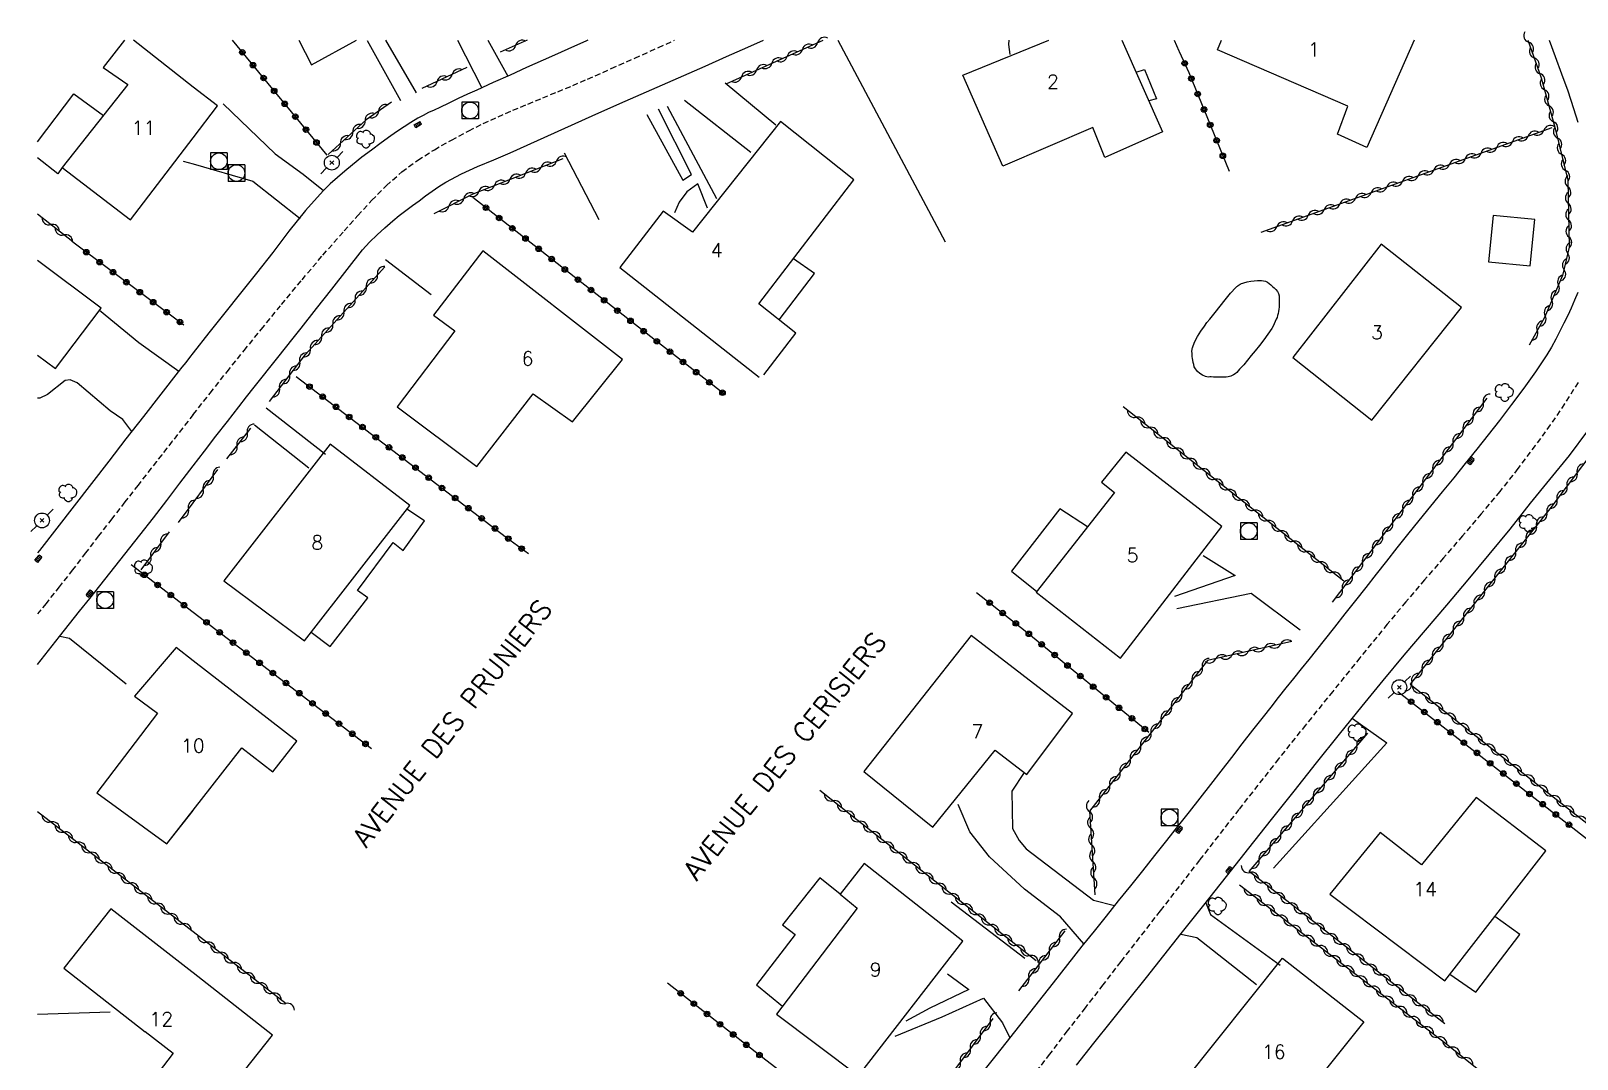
# Model space of a CAD drawing. Header units: millimetres. Extents: x 174998 to 176001, y 162000 to 163001.
# Drawn here: x 174999.4 to 175138.4, y 162908.4 to 163000.8 of the extents above; entities that cross this region are included whole.
import ezdxf
from ezdxf.enums import TextEntityAlignment as Align

# ---------------------------------------------------------------- set-up
doc = ezdxf.new("R2010")
doc.units = ezdxf.units.MM
doc.linetypes.add('DASHED', pattern=[0.75, 0.5, -0.25])
doc.layers.get('0').update_dxf_attribs({"linetype": 'CONTINUOUS'})
for name, color, linetype in [('W0001', 6, 'DASHED'), ('W0008', 7, 'CONTINUOUS'), ('W0017', 7, 'CONTINUOUS'), ('W0101', 7, 'CONTINUOUS'), ('W0104', 1, 'CONTINUOUS'), ('W0300', 7, 'CONTINUOUS'), ('W0310', 3, 'CONTINUOUS'), ('W0323', 7, 'CONTINUOUS'), ('W0401', 7, 'CONTINUOUS'), ('W0420', 7, 'CONTINUOUS'), ('W0473', 7, 'CONTINUOUS'), ('W0515', 5, 'CONTINUOUS'), ('W0989', 7, 'CONTINUOUS'), ('W0991', 7, 'CONTINUOUS')]:
    doc.layers.add(name, color=color, linetype=linetype)
doc.styles.get("Standard").update_dxf_attribs({"font": 'romans.shx', "width": 0.85})

# ---------------------------------------------------------------- blocks, each defined once
blk = doc.blocks.new('T300')
for p, q in [((-0.8, 0.51), (-0.86, 0.34)), ((-0.86, 0.34), (-0.86, 0.17)), ((-0.86, 0.17), (-0.74, 0.06)), ((-0.69, 0.63), (-0.8, 0.51)), ((-0.8, -0.06), (-0.74, 0.06)), ((-0.74, 0.06), (-0.69, 0.11)), ((-0.57, 0.69), (-0.69, 0.63)), ((-0.46, 0.69), (-0.57, 0.69)), ((-0.29, 0.63), (-0.46, 0.69)), ((-0.29, 0.63), (-0.17, 0.74)), ((-0.23, 0.57), (-0.29, 0.63)), ((-0.17, 0.74), (-0.06, 0.8)), ((-0.06, 0.8), (0.06, 0.8)), ((0.06, 0.8), (0.23, 0.74)), ((0.23, 0.74), (0.34, 0.63)), ((0.34, 0.63), (0.4, 0.51)), ((0.46, 0.46), (0.34, 0.46)), ((0.4, 0.51), (0.4, 0.46)), ((0.57, 0.4), (0.46, 0.46)), ((0.57, 0.4), (0.69, 0.29)), ((0.69, 0.29), (0.74, 0.17)), ((0.74, 0.06), (0.69, -0.17)), ((0.74, 0.17), (0.74, 0.06)), ((-0.8, -0.17), (-0.8, -0.06)), ((-0.8, -0.23), (-0.8, -0.17)), ((-0.74, -0.34), (-0.8, -0.23)), ((-0.69, -0.4), (-0.74, -0.34)), ((-0.51, -0.46), (-0.69, -0.4)), ((-0.4, -0.46), (-0.51, -0.46)), ((-0.4, -0.46), (-0.34, -0.46)), ((-0.34, -0.46), (-0.34, -0.4)), ((-0.34, -0.51), (-0.34, -0.46)), ((-0.29, -0.63), (-0.34, -0.51)), ((-0.17, -0.74), (-0.29, -0.63)), ((-0.06, -0.8), (-0.17, -0.74)), ((0.06, -0.8), (-0.06, -0.8)), ((0.17, -0.74), (0.06, -0.8)), ((0.23, -0.69), (0.17, -0.74)), ((0.29, -0.46), (0.23, -0.46)), ((0.29, -0.63), (0.23, -0.69)), ((0.46, -0.4), (0.29, -0.46)), ((0.34, -0.51), (0.29, -0.63)), ((0.34, -0.51), (0.34, -0.46)), ((0.57, -0.34), (0.46, -0.4)), ((0.63, -0.29), (0.57, -0.34)), ((0.69, -0.17), (0.63, -0.29))]:
    blk.add_line(p, q)
blk = doc.blocks.new('T473')
for p, q in [((-0.166667, 0.166667), (0.166667, -0.166667)), ((-0.166667, -0.166667), (0.166667, 0.166667)), ((0.500001, 0.500001), (1.000002, 1.000002)), ((-1.000002, -1.000002), (-0.500001, -0.500001))]:
    blk.add_line(p, q)
blk.add_ellipse((0, 0), major_axis=(0.471405, 0.471405), ratio=1, start_param=5.4977871438, end_param=11.780972451)
blk = doc.blocks.new('T401')
for p, q in [((-0.3, 0.3), (0, 0.3)), ((-0.3, -0.25), (-0.3, 0.3)), ((-0.3, 0.15), (0, 0.15)), ((-0.3, 0), (0, 0)), ((0, 0.3), (0, -0.25)), ((-0.3, -0.15), (0, -0.15)), ((-0.3, -0.25), (-0.3, -0.3)), ((-0.3, -0.3), (0, -0.3)), ((0, -0.3), (0, -0.25))]:
    blk.add_line(p, q)
blk = doc.blocks.new('T420')
for p, q in [((0.75, 0.75), (-0.75, 0.75)), ((-0.75, 0.75), (-0.75, -0.75)), ((0.75, 0.75), (0.75, -0.75)), ((0.75, -0.75), (-0.75, -0.75))]:
    blk.add_line(p, q)
blk.add_ellipse((0, 0), major_axis=(-0.53, 0.53), ratio=1, start_param=3.926991, end_param=10.210176)
blk = doc.blocks.new('t310o')
at = {"color": 0, "linetype": 'Continuous'}
for centre, start, end in [((-0.5, 0.38), 216.8699, 323.1304), ((0.5, -0.37), 36.8699, 143.1303)]:
    blk.add_arc(centre, 0.625, start, end, dxfattribs=at)
blk = doc.blocks.new('t323o')
at = {"color": 0, "linetype": 'Continuous'}
for radius in [0.25, 0.15]:
    blk.add_circle((0, 0), radius, dxfattribs=at)

msp = doc.modelspace()

# ---------------------------------------------------------------- linework, layer by layer
at = {"layer": 'W0001'}
for points in [[(175014, 162966.34), (175015.52, 162968.27), (175017.04, 162970.19), (175018.57, 162972.1), (175020.11, 162974), (175021.94, 162976.24), (175023.78, 162978.47), (175025.65, 162980.68), (175027.56, 162982.85), (175028.8, 162984.23), (175030.05, 162985.61), (175031.36, 162986.94), (175032.76, 162988.17), (175034.19, 162989.22), (175035.68, 162990.16), (175037.22, 162991.03), (175038.78, 162991.86), (175040.08, 162992.51), (175041.4, 162993.13), (175042.74, 162993.71), (175044.09, 162994.27), (175045.43, 162994.83), (175046.78, 162995.38), (175048.13, 162995.94), (175049.46, 162996.51), (175051.59, 162997.46), (175053.71, 162998.4), (175055.83, 162999.36), (175057.26, 163000)], [(175138.52, 162969.22), (175137.3, 162967.29), (175136.01, 162965.4), (175134.67, 162963.55), (175133.1, 162961.47), (175131.48, 162959.42), (175129.81, 162957.41), (175128.12, 162955.42), (175126.41, 162953.45), (175124.71, 162951.47), (175123.02, 162949.48), (175121.36, 162947.47), (175118.9, 162944.46), (175116.45, 162941.43), (175114.01, 162938.4), (175111.58, 162935.36), (175108.01, 162930.81), (175104.47, 162926.25), (175100.93, 162921.68), (175097.39, 162917.12), (175095.79, 162915.04), (175094.19, 162912.97), (175092.59, 162910.89), (175090.99, 162908.81), (175089.39, 162906.73)], [(175014, 162966.34), (175013.53, 162965.74), (175013.05, 162965.13), (175012.58, 162964.53), (175012.11, 162963.93), (175011.63, 162963.32), (175011.16, 162962.72), (175010.69, 162962.12), (175010.21, 162961.51), (175009.03, 162959.99), (175007.85, 162958.47), (175006.67, 162956.95), (175005.49, 162955.42), (175004.32, 162953.89), (175003.14, 162952.37), (175001.95, 162950.85), (175000.76, 162949.34), (175000, 162948.4)]]:
    msp.add_lwpolyline(points, dxfattribs=at)
at = {"layer": 'W0008'}
for points in [[(175049.47, 163000), (175049.3, 162999.92), (175048.02, 162999.36), (175046.75, 162998.79), (175045.47, 162998.22), (175043.97, 162997.55), (175042.48, 162996.88), (175040.98, 162996.21), (175039.49, 162995.53), (175038.66, 162995.15), (175037.82, 162994.76), (175036.99, 162994.36), (175036.16, 162993.97), (175035.66, 162993.73), (175035.16, 162993.5), (175034.66, 162993.25), (175034.18, 162992.99), (175033.55, 162992.62), (175032.95, 162992.23), (175032.35, 162991.82), (175031.76, 162991.4), (175030.88, 162990.77), (175030.02, 162990.13), (175029.17, 162989.48), (175028.33, 162988.8), (175027.64, 162988.24), (175026.97, 162987.67), (175026.31, 162987.08), (175025.68, 162986.46), (175024.08, 162984.68), (175022.59, 162982.82), (175021.14, 162980.92), (175019.67, 162979.05), (175018.25, 162977.26), (175016.83, 162975.48), (175015.41, 162973.69), (175014, 162971.9)], [(175029.21, 162981.14), (175029.86, 162981.83), (175030.53, 162982.5), (175031.22, 162983.14), (175031.93, 162983.77), (175032.51, 162984.24), (175033.1, 162984.69), (175033.7, 162985.13), (175034.3, 162985.57), (175034.89, 162986), (175035.48, 162986.44), (175036.09, 162986.86), (175036.71, 162987.24), (175038.12, 162987.98), (175039.57, 162988.64), (175041.04, 162989.26), (175042.49, 162989.89), (175044.95, 162991), (175047.41, 162992.11), (175049.88, 162993.21), (175052.35, 162994.31), (175054.26, 162995.16), (175056.18, 162996.01), (175058.1, 162996.85), (175060.02, 162997.69), (175061.94, 162998.54), (175063.86, 162999.38), (175065.26, 163000)], [(175135.91, 163000), (175136.46, 162998.54), (175137.04, 162997), (175137.6, 162995.45), (175138.11, 162993.88), (175138.48, 162992.64)], [(175014, 162961.71), (175015.02, 162963.04), (175016.04, 162964.38), (175017.07, 162965.7), (175018.1, 162967.03), (175018.79, 162967.92), (175019.49, 162968.8), (175020.19, 162969.69), (175020.89, 162970.57), (175021.59, 162971.46), (175022.29, 162972.34), (175022.99, 162973.22), (175023.69, 162974.11), (175025.07, 162975.87), (175026.45, 162977.63), (175027.83, 162979.38), (175029.21, 162981.14)], [(175138.49, 162977.32), (175138.2, 162976.62), (175137.9, 162975.92), (175137.58, 162975.24), (175137.24, 162974.56), (175136.88, 162973.83), (175136.51, 162973.11), (175136.13, 162972.4), (175135.71, 162971.7), (175134.7, 162970.18), (175133.64, 162968.7), (175132.54, 162967.25), (175131.44, 162965.81), (175130.43, 162964.51), (175129.41, 162963.21), (175128.37, 162961.93), (175127.33, 162960.65), (175126.29, 162959.38), (175125.24, 162958.1), (175124.21, 162956.82), (175123.17, 162955.54), (175122.23, 162954.35), (175121.29, 162953.16), (175120.36, 162951.98), (175119.42, 162950.79), (175118.49, 162949.6), (175117.55, 162948.41), (175116.62, 162947.22), (175115.68, 162946.03), (175114.99, 162945.17), (175114.31, 162944.31), (175113.62, 162943.45), (175112.93, 162942.6), (175112.25, 162941.74), (175111.56, 162940.88), (175110.88, 162940.02), (175110.19, 162939.15), (175109.24, 162937.94), (175108.29, 162936.72), (175107.34, 162935.5), (175106.4, 162934.27), (175105.45, 162933.05), (175104.5, 162931.83), (175103.55, 162930.61), (175102.6, 162929.39), (175101.52, 162928.03), (175100.43, 162926.66), (175099.35, 162925.3), (175098.26, 162923.94), (175097.17, 162922.58), (175096.08, 162921.22), (175095, 162919.86), (175093.91, 162918.5), (175091.32, 162915.23), (175088.74, 162911.96), (175086.16, 162908.69), (175083.57, 162905.41)], [(175014, 162971.9), (175013.66, 162971.47), (175013.32, 162971.03), (175012.98, 162970.6), (175012.64, 162970.17), (175011.07, 162968.17), (175009.51, 162966.16), (175007.95, 162964.15), (175006.4, 162962.14), (175004.84, 162960.12), (175003.28, 162958.11), (175001.72, 162956.11), (175000.16, 162954.1), (175000, 162953.9)], [(175093.41, 162907.82), (175094.98, 162909.79), (175096.55, 162911.76), (175098.12, 162913.73), (175099.7, 162915.7), (175101.27, 162917.67), (175102.84, 162919.64), (175104.87, 162922.2), (175106.9, 162924.77), (175108.92, 162927.33), (175110.95, 162929.9), (175112.98, 162932.46), (175115.01, 162935.02), (175117.06, 162937.57), (175119.11, 162940.11), (175120.99, 162942.4), (175122.89, 162944.68), (175124.8, 162946.94), (175126.71, 162949.2), (175128.62, 162951.47), (175130.52, 162953.74), (175132.4, 162956.03), (175134.25, 162958.35), (175135.98, 162960.49), (175137.73, 162962.65), (175139.4, 162964.86)], [(175000, 162943.84), (175001.98, 162946.37), (175002.88, 162947.51), (175003.78, 162948.65), (175004.69, 162949.79), (175005.59, 162950.92), (175006.5, 162952.06), (175007.4, 162953.2), (175008.3, 162954.34), (175009.2, 162955.48), (175010.41, 162957.04), (175011.61, 162958.59), (175012.8, 162960.15), (175014, 162961.71)]]:
    msp.add_lwpolyline(points, dxfattribs=at)
at = {"layer": 'W0017'}
for points in [[(175032.67, 162994.56), (175029.66, 162999.94)], [(175031.29, 163000), (175034.03, 162995.29)], [(175037.76, 163000), (175039.96, 162995.74)], [(175040.49, 163000), (175042.27, 162996.79)], [(175087.34, 163000), (175087.3, 162999.61), (175087.41, 162998.72)], [(175066.38, 162992.38), (175061.84, 162996.15)], [(175058.18, 162994.62), (175064.12, 162989.95)], [(175016.7, 162994.3), (175021.37, 162989.78), (175023.87, 162987.96), (175025.7, 162986.49)], [(175054.77, 162993.34), (175058.01, 162987.43), (175058.79, 162987.94), (175055.82, 162993.8)], [(175056.6, 162994.08), (175061.04, 162985.78)], [(175013.08, 162989.14), (175014, 162988.88)], [(175047.36, 162989.88), (175050.48, 162983.87)], [(175014, 162988.88), (175019.36, 162987.34), (175023.61, 162983.97)], [(175060.23, 162984.9), (175059.37, 162987.08), (175058.39, 162986.38), (175057.69, 162985.44), (175057.26, 162984.47)], [(175031.27, 162980.28), (175035.39, 162977.13)], [(175005.58, 162975.72), (175009.11, 162972.83), (175012.7, 162970.25)], [(175008.47, 162964.8), (175007.68, 162965.89), (175006.54, 162966.67), (175003.56, 162969.2), (175002.93, 162969.47), (175002.48, 162969.39), (175000.89, 162968.14), (175000.2, 162967.81), (175000, 162967.82)], [(175020.54, 162966.95), (175025.88, 162962.77)], [(175019.5, 162965.41), (175024.4, 162961.53)], [(175104.82, 162953.65), (175107.69, 162951.86), (175102.24, 162949.96)], [(175102.45, 162948.9), (175109.13, 162950.28), (175113.54, 162946.98)], [(175002.01, 162946.4), (175002.86, 162946.22), (175007.97, 162942.11)], [(175118.23, 162938.99), (175121.32, 162936.8), (175111.12, 162925.53)], [(175088.7, 162934.15), (175087.6, 162932.47), (175087.65, 162929.09), (175088.27, 162928.03), (175088.89, 162927.28), (175094.94, 162922.65), (175096.82, 162922.16)], [(175094.08, 162918.71), (175091.98, 162921.16), (175088.74, 162923.65), (175085.6, 162926.54), (175083.82, 162928.81), (175082.78, 162931.25)], [(175082.14, 162922.51), (175088.77, 162917.43)], [(175105.05, 162922.42), (175105.47, 162921.36), (175111.74, 162916.8)], [(175102.8, 162919.59), (175104.25, 162919.29), (175109.61, 162915.07)], [(175081.82, 162916.02), (175083.75, 162914.62), (175080.24, 162912.93), (175078.08, 162911.78)], [(175006.54, 162912.59), (175000, 162912.36)], [(175077.1, 162910.42), (175081.33, 162912.15), (175085.04, 162913.85)], [(175085.04, 162913.85), (175086.77, 162911.62), (175087.41, 162910.27)]]:
    msp.add_lwpolyline(points, dxfattribs=at)
at = {"layer": 'W0101'}
for points in [[(175007.83, 163000), (175005.91, 162997.55), (175008.12, 162996.03), (175002.22, 162988.57), (175008.37, 162983.86)], [(175014, 162995.8), (175008.62, 163000)], [(175023.48, 163000), (175024.63, 162997.8)], [(175024.63, 162997.8), (175028.69, 163000)], [(175083.2, 162996.86), (175090.94, 163000)], [(175097.49, 163000), (175101.15, 162991.78), (175095.95, 162989.46), (175094.88, 162992.16), (175086.78, 162988.69), (175083.2, 162996.86)], [(175123.77, 163000), (175119.52, 162990.37), (175116.87, 162991.57), (175117.81, 162994.08), (175106.08, 162999.16), (175106.44, 163000)], [(175014, 162991.24), (175016.18, 162994.1), (175014, 162995.8)], [(175066.8, 162992.69), (175058.88, 162982.74), (175056.26, 162984.64), (175052.36, 162979.57), (175064.87, 162969.71)], [(175065.31, 162969.91), (175068.18, 162973.67), (175064.86, 162976.3), (175073.39, 162987.45), (175066.8, 162992.69)], [(175008.37, 162983.86), (175014, 162991.24)], [(175000, 162971.68), (175001.62, 162970.48), (175005.71, 162975.9), (175000, 162980.18)], [(175012.45, 162945.39), (175008.73, 162940.99), (175010.77, 162939.47), (175005.33, 162932.31), (175011.62, 162927.71), (175014, 162930.73)], [(175014, 162944.19), (175012.45, 162945.39)], [(175021.14, 162934.19), (175023.31, 162936.94), (175014, 162944.19)], [(175014, 162930.76), (175018.38, 162936.36), (175021.14, 162934.19)], [(175006.59, 162921.86), (175002.36, 162916.53), (175009.68, 162910.82), (175009.68, 162910.85), (175012.18, 162908.88), (175009.48, 162905.36), (175014, 162902.04)], [(175014, 162916.1), (175013.86, 162916.21), (175006.59, 162921.86)], [(175014, 162902.04), (175014.26, 162901.85), (175021.13, 162910.5), (175014, 162916.1)]]:
    msp.add_lwpolyline(points, dxfattribs=at)
for points in [[(175040.04, 162981.07), (175035.59, 162975.27), (175037.53, 162973.86), (175032.34, 162967.04), (175039.49, 162961.67), (175044.57, 162968.19), (175048.09, 162965.68), (175052.58, 162971.3)], [(175112.86, 162971.48), (175119.98, 162965.82), (175128.02, 162975.98), (175120.81, 162981.65)], [(175026.31, 162963.67), (175016.74, 162951.39), (175024, 162945.97), (175033.46, 162958.15)], [(175089.8, 162950.35), (175097.38, 162944.42), (175106.47, 162956.26), (175097.86, 162962.96), (175095.67, 162960.24), (175096.83, 162959.31)], [(175074.29, 162934.23), (175080.5, 162929.21), (175086.1, 162936.14), (175088.94, 162933.96), (175093.06, 162939.45), (175083.95, 162946.45)], [(175116.2, 162923.18), (175126.53, 162915.41), (175135.63, 162927.08), (175129.36, 162931.9), (175124.44, 162925.82), (175120.73, 162928.73)], [(175066.43, 162912.4), (175073.82, 162906.85), (175083.2, 162918.97), (175074.31, 162925.96), (175072.17, 162923.18), (175073.7, 162921.93)], [(175103.04, 162906.27), (175111.93, 162917.42), (175119.26, 162911.72), (175110.35, 162900.57)]]:
    msp.add_lwpolyline(points, close=True, dxfattribs=at)
at = {"layer": 'W0104'}
for points in [[(175098.77, 162997.14), (175099.54, 162997.39), (175100.62, 162994.74), (175099.91, 162994.56)], [(175000, 162990.87), (175003.27, 162995.2), (175005.92, 162993.24)], [(175002.22, 162988.57), (175001.82, 162988), (175000, 162989.44)], [(175066.67, 162974.87), (175069.87, 162979.01), (175067.96, 162980.35)], [(175024.61, 162946.75), (175026.31, 162945.47), (175029.7, 162949.84), (175028.77, 162950.51), (175031.98, 162954.84), (175032.86, 162954.11), (175034.78, 162956.77), (175033.21, 162957.82)], [(175094.42, 162956.23), (175091.92, 162957.86), (175087.58, 162952.26), (175089.85, 162950.42)], [(175011.62, 162927.71), (175014, 162930.76)], [(175072.17, 162923.18), (175070.33, 162924.65), (175066.98, 162920.42), (175068.12, 162919.55), (175064.64, 162915.03), (175066.97, 162913.11)], [(175126.99, 162916), (175129.32, 162914.37), (175133.29, 162919.57), (175131.02, 162921.17)]]:
    msp.add_lwpolyline(points, dxfattribs=at)
msp.add_lwpolyline([(175130.47, 162980.06), (175134.22, 162979.7), (175134.62, 162983.87), (175130.88, 162984.23)], close=True, dxfattribs=at)
at = {"layer": 'W0300'}
msp.add_lwpolyline([(175071.97, 163000), (175081.61, 162981.88)], dxfattribs=at)
at = {"layer": 'W0310'}
for points in [[(175044.03, 163000), (175041.6, 162998.94)], [(175061.93, 162996.1), (175070.63, 163000)], [(175134.01, 163000), (175135.21, 162996.63), (175136.46, 162992.07), (175137.59, 162987.42), (175137.7, 162981.38), (175137.13, 162978.84), (175135.49, 162975.08), (175134.12, 162972.58)], [(175038.61, 162997.56), (175034.56, 162995.67)], [(175031.81, 162994.44), (175029.55, 162992.86), (175026.12, 162989.74)], [(175110.03, 162982.74), (175136.19, 162992.17)], [(175035.65, 162984.41), (175039.16, 162986.2), (175047.26, 162989.36)], [(175003.18, 162981.86), (175000, 162984.35)], [(175020.84, 162967.52), (175024.09, 162971.75), (175031.21, 162979.63)], [(175144.13, 162969.33), (175140.39, 162963.7), (175135.98, 162957.86), (175123.41, 162942.08), (175135.87, 162932.29), (175147.99, 162922.76)], [(175117.45, 162951.36), (175097.61, 162967.02)], [(175130.3, 162967.81), (175116.41, 162949.45)], [(175017.01, 162962.34), (175019.19, 162965.11)], [(175014, 162958.4), (175016.22, 162961.38)], [(175012.67, 162956.62), (175014, 162958.4)], [(175011.83, 162955.8), (175009.29, 162952.37)], [(175112.79, 162945.93), (175105.19, 162944.2), (175094.58, 162930.66), (175095.07, 162923.13)], [(175126.55, 162911.53), (175108.93, 162925.22), (175119.61, 162937.66)], [(175089.8, 162917.19), (175073.24, 162930.22), (175070.34, 162932.52)], [(175014, 162919.79), (175000, 162930.61)], [(175108.07, 162924.02), (175126.61, 162909.8), (175132.53, 162905.06)], [(175022.35, 162913.33), (175014, 162919.79)], [(175092.38, 162919.88), (175088.2, 162914.51)], [(175085.89, 162912.02), (175076.7, 162899.69)]]:
    msp.add_lwpolyline(points, dxfattribs=at)
at = {"layer": 'W0323'}
for points in [[(175026.04, 162989.66), (175017.53, 163000)], [(175102.19, 163000), (175102.63, 162999.06)], [(175102.63, 162999.06), (175102.65, 162999.01)], [(175102.65, 162999.01), (175103.53, 162997.1), (175107.14, 162988.22)], [(175061.68, 162968.24), (175055.13, 162973.34), (175039.14, 162985.87)], [(175013.16, 162974.39), (175003.18, 162981.83)], [(175023.26, 162969.77), (175042.16, 162955.29), (175044.13, 162953.83)], [(175008.41, 162952.84), (175014, 162948.56)], [(175084.43, 162950.34), (175088.8, 162946.88), (175099.91, 162937.76)], [(175014, 162948.56), (175030.03, 162936.3)], [(175122.32, 162941.43), (175147.29, 162921.97)], [(175076.63, 162899.66), (175065.22, 162908.48), (175056.65, 162915.19)]]:
    msp.add_lwpolyline(points, dxfattribs=at)
at = {"layer": 'W0515'}
msp.add_lwpolyline([(175105.88, 162975.51), (175106.33, 162976.09), (175106.78, 162976.67), (175107.25, 162977.25), (175107.75, 162977.78), (175107.82, 162977.85), (175107.89, 162977.9), (175107.96, 162977.96), (175108.04, 162978.01), (175108.14, 162978.07), (175108.25, 162978.12), (175108.36, 162978.17), (175108.47, 162978.2), (175108.77, 162978.28), (175109.08, 162978.34), (175109.39, 162978.37), (175109.7, 162978.39), (175109.88, 162978.4), (175110.06, 162978.4), (175110.24, 162978.38), (175110.42, 162978.33), (175110.59, 162978.24), (175110.75, 162978.13), (175110.9, 162978), (175111.04, 162977.86), (175111.19, 162977.73), (175111.34, 162977.58), (175111.48, 162977.42), (175111.58, 162977.23), (175111.63, 162977.03), (175111.64, 162976.83), (175111.63, 162976.63), (175111.63, 162976.43), (175111.63, 162976.22), (175111.63, 162976.01), (175111.62, 162975.81), (175111.59, 162975.6), (175111.55, 162975.42), (175111.5, 162975.25), (175111.45, 162975.08), (175111.38, 162974.92), (175111.29, 162974.7), (175111.2, 162974.49), (175111.09, 162974.29), (175110.98, 162974.09), (175110.63, 162973.56), (175110.25, 162973.06), (175109.86, 162972.56), (175109.47, 162972.07), (175109.13, 162971.65), (175108.79, 162971.22), (175108.45, 162970.81), (175108.08, 162970.41), (175107.96, 162970.27), (175107.83, 162970.13), (175107.69, 162970.01), (175107.53, 162969.9), (175107.42, 162969.84), (175107.3, 162969.79), (175107.17, 162969.76), (175107.05, 162969.73), (175106.86, 162969.71), (175106.67, 162969.7), (175106.49, 162969.71), (175106.3, 162969.71), (175106.11, 162969.71), (175105.92, 162969.71), (175105.72, 162969.71), (175105.53, 162969.72), (175105.4, 162969.72), (175105.27, 162969.71), (175105.14, 162969.72), (175105.02, 162969.75), (175104.75, 162969.87), (175104.51, 162970.03), (175104.29, 162970.22), (175104.11, 162970.45), (175104.01, 162970.63), (175103.96, 162970.83), (175103.92, 162971.03), (175103.89, 162971.22), (175103.85, 162971.38), (175103.83, 162971.55), (175103.81, 162971.71), (175103.81, 162971.88), (175103.8, 162971.94), (175103.8, 162971.99), (175103.8, 162972.05), (175103.8, 162972.11), (175103.81, 162972.17), (175103.81, 162972.22), (175103.82, 162972.28), (175103.84, 162972.34), (175104.04, 162972.86), (175104.31, 162973.36), (175104.61, 162973.83), (175104.92, 162974.29), (175105.14, 162974.61), (175105.39, 162974.92), (175105.63, 162975.21)], close=True, dxfattribs=at)

# ---------------------------------------------------------------- block references
at = {"layer": 'W0300'}
for p in [(175029.54, 162991.11), (175131.93, 162968.32), (175002.77, 162959.27), (175134.08, 162956.55), (175009.57, 162952.47), (175118.7, 162937.71), (175106.13, 162922.13)]:
    msp.add_blockref('T300', p, dxfattribs=at)
at = {"layer": 'W0310'}
for p, rotation in [((175042.98, 162999.54), 203.5972455638387), ((175070.14, 162999.78), 24.1073622198286), ((175134.07, 162999.82), 289.6147165416243), ((175067.4, 162998.55), 24.1073622198286), ((175068.77, 162999.17), 24.1073622198286), ((175134.57, 162998.41), 289.6147165416243), ((175037.28, 162996.94), 204.9890266361236), ((175063.3, 162996.72), 24.1073622198286), ((175064.66, 162997.33), 24.1073622198286), ((175066.03, 162997.94), 24.1073622198286), ((175135.08, 162997), 289.6147165416243), ((175035.92, 162996.3), 204.9890266361236), ((175135.5, 162995.56), 285.3613595965322), ((175135.9, 162994.11), 285.3613595965322), ((175029.45, 162992.77), 222.2345758568352), ((175030.67, 162993.64), 214.8629605693324), ((175136.3, 162992.67), 285.3613595965322), ((175028.34, 162991.76), 222.2345758568352), ((175134.02, 162991.38), 19.82688820252398), ((175135.43, 162991.89), 19.82688820252398), ((175136.67, 162991.21), 283.6351127090845), ((175027.23, 162990.75), 222.2345758568352), ((175129.79, 162989.86), 19.82688820252398), ((175131.2, 162990.37), 19.82688820252398), ((175132.61, 162990.88), 19.82688820252398), ((175137.02, 162989.75), 283.6351127090845), ((175045.28, 162988.59), 21.34501068791963), ((175046.67, 162989.13), 21.34501068791963), ((175126.96, 162988.84), 19.82688820252398), ((175128.38, 162989.35), 19.82688820252398), ((175137.38, 162988.3), 283.6351127090845), ((175042.48, 162987.5), 21.34501068791963), ((175043.88, 162988.04), 21.34501068791963), ((175122.73, 162987.31), 19.82688820252398), ((175124.14, 162987.82), 19.82688820252398), ((175125.55, 162988.33), 19.82688820252398), ((175137.6, 162986.82), 271.0626683457366), ((175038.33, 162985.77), 26.98873238135955), ((175039.69, 162986.4), 21.34501068791963), ((175041.08, 162986.95), 21.34501068791963), ((175118.5, 162985.79), 19.82688820252398), ((175119.91, 162986.3), 19.82688820252398), ((175121.32, 162986.81), 19.82688820252398), ((175137.63, 162985.32), 271.0626683457366), ((175036.99, 162985.09), 26.98873238135955), ((175114.26, 162984.26), 19.82688820252398), ((175115.68, 162984.77), 19.82688820252398), ((175117.09, 162985.28), 19.82688820252398), ((175137.66, 162983.82), 271.0626683457366), ((175001.18, 162983.43), 141.9170963978296), ((175111.44, 162983.24), 19.82688820252398), ((175112.85, 162983.75), 19.82688820252398), ((175002.36, 162982.5), 141.9170963978296), ((175137.68, 162982.32), 271.0626683457366), ((175137.58, 162980.84), 257.3733039390023), ((175030.57, 162978.92), 47.8961176970436), ((175137.25, 162979.37), 257.3733039390023), ((175029.56, 162977.81), 47.8961176970436), ((175136.75, 162977.97), 246.4474079897476), ((175027.55, 162975.58), 47.8961176970436), ((175028.56, 162976.7), 47.8961176970436), ((175136.15, 162976.59), 246.4474079897476), ((175026.55, 162974.47), 47.8961176970436), ((175135.55, 162975.22), 246.4474079897476), ((175025.54, 162973.36), 47.8961176970436), ((175134.84, 162973.89), 241.3254779938266), ((175024.54, 162972.25), 47.8961176970436), ((175023.58, 162971.09), 52.50676262412799), ((175021.76, 162968.71), 52.50676262412799), ((175022.67, 162969.9), 52.50676262412799), ((175129.99, 162967.39), 232.8921512077701), ((175098.79, 162966.09), 141.6997977176777), ((175129.08, 162966.2), 232.8921512077701), ((175018.87, 162964.69), 51.67495435387066), ((175099.97, 162965.17), 141.6997977176777), ((175128.18, 162965), 232.8921512077701), ((175017.94, 162963.52), 51.67495435387066), ((175101.14, 162964.24), 141.6997977176777), ((175102.32, 162963.31), 141.6997977176777), ((175127.27, 162963.81), 232.8921512077701), ((175103.5, 162962.38), 141.6997977176777), ((175126.37, 162962.61), 232.8921512077701), ((175015.8, 162960.8), 53.23828766120646), ((175104.68, 162961.45), 141.6997977176777), ((175105.85, 162960.52), 141.6997977176777), ((175125.46, 162961.41), 232.8921512077701), ((175138.43, 162961.1), 232.9658867030553), ((175014.9, 162959.6), 53.23828766120646), ((175107.03, 162959.59), 141.6997977176777), ((175123.65, 162959.02), 232.8921512077701), ((175124.56, 162960.22), 232.8921512077701), ((175137.52, 162959.91), 232.9658867030553), ((175013.57, 162957.83), 53.23828766139641), ((175108.21, 162958.66), 141.6997977176777), ((175109.39, 162957.73), 141.6997977176777), ((175122.75, 162957.82), 232.8921512077701), ((175135.71, 162957.52), 231.4480072117058), ((175136.62, 162958.71), 232.9658867030553), ((175110.56, 162956.8), 141.6997977176777), ((175121.84, 162956.63), 232.8921512077701), ((175134.77, 162956.34), 231.4480072117058), ((175011.07, 162954.78), 233.4918809996333), ((175111.74, 162955.87), 141.6997977176777), ((175112.92, 162954.94), 141.6997977176777), ((175120.94, 162955.43), 232.8921512077701), ((175133.84, 162955.17), 231.4480072117058), ((175010.18, 162953.57), 233.4918809996333), ((175114.09, 162954.01), 141.6997977176777), ((175120.03, 162954.24), 232.8921512077701), ((175132.9, 162954), 231.4480072117058), ((175115.27, 162953.08), 141.6997977176777), ((175116.45, 162952.15), 141.6997977176777), ((175119.13, 162953.04), 232.8921512077701), ((175131.97, 162952.83), 231.4480072117058), ((175117.32, 162950.65), 232.8921512077701), ((175118.22, 162951.84), 232.8921512077701), ((175131.03, 162951.65), 231.4480072117058), ((175129.16, 162949.31), 231.4480072117058), ((175130.1, 162950.48), 231.4480072117058), ((175128.23, 162948.13), 231.4480072117058), ((175127.29, 162946.96), 231.4480072117058), ((175111.78, 162945.7), 192.8700872985742), ((175126.36, 162945.79), 231.4480072117058), ((175104.73, 162943.61), 231.9017287169937), ((175105.93, 162944.36), 192.8700872985742), ((175107.39, 162944.7), 192.8700872985742), ((175108.86, 162945.03), 192.8700872985742), ((175110.32, 162945.37), 192.8700872985742), ((175125.42, 162944.61), 231.4480072117058), ((175103.81, 162942.43), 231.9017287169937), ((175123.55, 162942.27), 231.4480072117058), ((175124.49, 162943.44), 231.4480072117058), ((175102.88, 162941.25), 231.9017287169937), ((175124.4, 162941.3), 321.8216622947517), ((175101.96, 162940.07), 231.9017287169937), ((175125.58, 162940.38), 321.8216622947517), ((175101.03, 162938.89), 231.9017287169937), ((175126.76, 162939.45), 321.8216622947517), ((175127.94, 162938.52), 321.8216622947517), ((175100.11, 162937.71), 231.9017287169937), ((175129.12, 162937.59), 321.8216622947517), ((175098.25, 162935.35), 231.9017287169937), ((175099.18, 162936.53), 231.9017287169937), ((175117.66, 162935.38), 49.36458041589217), ((175118.63, 162936.52), 49.36458041589217), ((175130.3, 162936.67), 321.8216622947517), ((175131.48, 162935.74), 321.8216622947517), ((175097.33, 162934.17), 231.9017287169937), ((175116.68, 162934.24), 49.36458041589217), ((175132.65, 162934.81), 321.8216622947517), ((175096.4, 162932.99), 231.9017287169937), ((175115.7, 162933.1), 49.36458041589217), ((175133.83, 162933.89), 321.8216622947517), ((175135.01, 162932.96), 321.8216622947517), ((175071.52, 162931.59), 141.5543891964468), ((175095.48, 162931.81), 231.9017287169937), ((175114.72, 162931.97), 49.36458041589217), ((175136.19, 162932.03), 321.8348457113277), ((175072.69, 162930.66), 141.5543891964468), ((175094.58, 162930.62), 273.7080072029199), ((175112.77, 162929.69), 49.36458041589217), ((175113.75, 162930.83), 49.36458041589217), ((175137.37, 162931.1), 321.8348457113277), ((175138.55, 162930.18), 321.8348457113277), ((175001.19, 162929.69), 142.2877999747883), ((175002.37, 162928.78), 142.2877999747883), ((175073.87, 162929.73), 141.808109968058), ((175075.05, 162928.8), 141.808109968058), ((175094.68, 162929.12), 273.7080072029199), ((175111.79, 162928.55), 49.36458041589217), ((175003.56, 162927.86), 142.2877999747883), ((175076.23, 162927.87), 141.808109968058), ((175094.78, 162927.62), 273.7080072029199), ((175110.82, 162927.41), 49.36458041589217), ((175004.75, 162926.94), 142.2877999747883), ((175005.93, 162926.02), 142.2877999747883), ((175077.41, 162926.94), 141.808109968058), ((175078.59, 162926.02), 141.808109968058), ((175094.87, 162926.13), 273.7080072029199), ((175109.84, 162926.27), 49.36458041589217), ((175007.12, 162925.1), 142.2877999747883), ((175079.76, 162925.09), 141.808109968058), ((175094.97, 162924.63), 273.7080072029199), ((175109.02, 162925.15), 142.1488950330361), ((175110.21, 162924.23), 142.1488950330361), ((175008.31, 162924.19), 142.2877999747883), ((175009.49, 162923.27), 142.2877999747883), ((175080.94, 162924.16), 141.808109968058), ((175082.12, 162923.23), 141.808109968058), ((175109.26, 162923.11), 322.5209661941681), ((175111.39, 162923.31), 142.1488950330361), ((175010.68, 162922.35), 142.2877999747883), ((175083.3, 162922.31), 141.808109968058), ((175110.45, 162922.2), 322.5209661941681), ((175112.57, 162922.39), 142.1488950330361), ((175113.76, 162921.47), 142.1488950330361), ((175011.87, 162921.43), 142.2877999747883), ((175013.05, 162920.52), 142.2877999747883), ((175084.48, 162921.38), 141.808109968058), ((175085.66, 162920.45), 141.808109968058), ((175111.64, 162921.28), 322.5209661941681), ((175112.83, 162920.37), 322.5209661941681), ((175114.94, 162920.55), 142.1488950330361), ((175015.19, 162918.87), 142.2877999748038), ((175086.84, 162919.52), 141.808109968058), ((175091.89, 162919.25), 232.0932792627521), ((175114.02, 162919.46), 322.5209661941681), ((175116.13, 162919.63), 142.1488950330361), ((175117.31, 162918.71), 142.1488950330361), ((175016.37, 162917.95), 142.2877999748038), ((175088.02, 162918.6), 141.808109968058), ((175089.2, 162917.67), 141.808109968058), ((175090.97, 162918.06), 232.0932792627521), ((175115.21, 162918.55), 322.5209661941681), ((175116.4, 162917.63), 322.5209661941681), ((175118.5, 162917.79), 142.1488950330361), ((175017.56, 162917.03), 142.2877999748038), ((175018.75, 162916.11), 142.2877999748038), ((175090.04, 162916.88), 232.0932792627521), ((175117.59, 162916.72), 322.5209661941681), ((175119.68, 162916.87), 142.1488950330361), ((175120.87, 162915.95), 142.1488950330361), ((175019.93, 162915.2), 142.2877999748038), ((175089.12, 162915.69), 232.0932792627521), ((175118.78, 162915.81), 322.5209661941681), ((175119.97, 162914.89), 322.5209661941681), ((175122.05, 162915.03), 142.1488950330361), ((175021.12, 162914.28), 142.2877999748038), ((175022.31, 162913.36), 142.2877999748038), ((175121.16, 162913.98), 322.5209661941681), ((175123.23, 162914.11), 142.1488950330361), ((175124.42, 162913.19), 142.1488950330361), ((175085.66, 162911.72), 233.2843793417128), ((175122.35, 162913.07), 322.5209661941681), ((175123.54, 162912.16), 322.5209661941681), ((175125.6, 162912.27), 142.1488950330361), ((175084.77, 162910.51), 233.2843793417128), ((175124.73, 162911.24), 322.5209661941681), ((175125.92, 162910.33), 322.5209661941681), ((175083.87, 162909.31), 233.2843793417128), ((175127.11, 162909.41), 321.2665176048753), ((175082.97, 162908.11), 233.2843793417128), ((175128.28, 162908.47), 321.2665176048753)]:
    msp.add_blockref('t310o', p, dxfattribs=dict(at, rotation=rotation))
at = {"layer": 'W0323'}
for p, rotation in [((175018.41, 162998.92), 129.4348621016399), ((175019.37, 162997.77), 129.4348621016399), ((175103.15, 162997.93), 294.8253904100601), ((175020.32, 162996.61), 129.4348621016399), ((175103.75, 162996.56), 292.0889337368861), ((175021.27, 162995.45), 129.4348621016399), ((175022.22, 162994.29), 129.4348621016399), ((175104.32, 162995.17), 292.0889337368861), ((175023.18, 162993.13), 129.4348621016399), ((175104.88, 162993.78), 292.0889337368861), ((175024.13, 162991.97), 129.4348621016399), ((175105.44, 162992.39), 292.0889337368861), ((175025.08, 162990.81), 129.4348621016399), ((175106.01, 162991), 292.0889337368861), ((175106.57, 162989.61), 292.0889337368861), ((175040.32, 162984.94), 141.9245524724629), ((175041.5, 162984.02), 141.9245524724629), ((175042.69, 162983.09), 141.9245524724629), ((175043.87, 162982.17), 141.9245524724629), ((175004.38, 162980.94), 143.2700364946069), ((175045.05, 162981.24), 141.9245524724629), ((175046.23, 162980.32), 141.9245524724629), ((175005.58, 162980.04), 143.2700364946069), ((175006.79, 162979.14), 143.2700364946069), ((175047.41, 162979.39), 141.9245524724629), ((175007.99, 162978.24), 143.2700364946069), ((175048.59, 162978.47), 141.9245524724629), ((175049.77, 162977.54), 141.9245524724629), ((175009.19, 162977.35), 143.2700364946069), ((175010.39, 162976.45), 143.2700364946069), ((175050.95, 162976.62), 141.9245524724629), ((175011.6, 162975.55), 143.2700364946069), ((175052.13, 162975.69), 141.9245524724629), ((175053.31, 162974.77), 141.9245524724629), ((175012.8, 162974.66), 143.2700364946069), ((175054.49, 162973.84), 141.9245524724629), ((175055.68, 162972.92), 142.0438413834286), ((175056.86, 162971.99), 142.0438413834286), ((175058.04, 162971.07), 142.0438413834286), ((175059.22, 162970.15), 142.0438413834286), ((175060.41, 162969.23), 142.0438413834286), ((175024.45, 162968.85), 322.5621449857217), ((175025.64, 162967.94), 322.5621449857217), ((175061.59, 162968.3), 142.0438413834286), ((175026.83, 162967.03), 322.5621449857217), ((175028.02, 162966.12), 322.5621449857217), ((175029.22, 162965.21), 322.5621449857217), ((175030.41, 162964.29), 322.5621449857217), ((175031.6, 162963.38), 322.5621449857217), ((175032.79, 162962.47), 322.5621449857217), ((175033.98, 162961.56), 322.5621449857217), ((175035.17, 162960.65), 322.5621449857217), ((175036.36, 162959.73), 322.5621449857217), ((175037.55, 162958.82), 322.5621449857217), ((175038.74, 162957.91), 322.5621449857217), ((175039.93, 162957), 322.5621449857217), ((175041.13, 162956.09), 322.5621449857217), ((175042.32, 162955.18), 323.2689448439211), ((175043.52, 162954.28), 323.2689448439211), ((175009.6, 162951.92), 322.5829450000437), ((175010.79, 162951.01), 322.5829450000437), ((175011.98, 162950.1), 322.5829450000437), ((175013.17, 162949.19), 322.5829450000437), ((175085.6, 162949.41), 321.6684210623403), ((175086.78, 162948.48), 321.6684210623403), ((175015.19, 162947.65), 322.5829450000701), ((175087.96, 162947.55), 321.6684210623403), ((175016.38, 162946.74), 322.5829450000701), ((175017.57, 162945.82), 322.5829450000701), ((175089.13, 162946.61), 320.5919696659828), ((175090.29, 162945.66), 320.5919696659828), ((175018.77, 162944.91), 322.5829450000701), ((175091.45, 162944.71), 320.5919696659828), ((175019.96, 162944), 322.5829450000701), ((175021.15, 162943.09), 322.5829450000701), ((175092.61, 162943.76), 320.5919696659828), ((175093.77, 162942.81), 320.5919696659828), ((175022.34, 162942.18), 322.5829450000701), ((175094.92, 162941.85), 320.5919696659828), ((175023.53, 162941.27), 322.5829450000701), ((175024.72, 162940.36), 322.5829450000701), ((175096.08, 162940.9), 320.5919696659828), ((175123.51, 162940.51), 322.0708610251845), ((175025.91, 162939.44), 322.5829450000701), ((175097.24, 162939.95), 320.5919696659828), ((175098.4, 162939), 320.5919696659828), ((175124.69, 162939.58), 322.0708610251845), ((175125.87, 162938.66), 322.0708610251845), ((175027.1, 162938.53), 322.5829450000701), ((175028.3, 162937.62), 322.5829450000701), ((175099.56, 162938.04), 320.5919696659828), ((175127.06, 162937.74), 322.0708610251845), ((175029.49, 162936.71), 322.5829450000701), ((175128.24, 162936.82), 322.0708610251845), ((175129.42, 162935.9), 322.0708610251845), ((175130.61, 162934.97), 322.0708610251845), ((175131.79, 162934.05), 322.0708610251845), ((175132.97, 162933.13), 322.0708610251845), ((175134.15, 162932.21), 322.0708610251845), ((175135.34, 162931.29), 322.0708610251845), ((175136.52, 162930.36), 322.0708610251845), ((175137.7, 162929.44), 322.0708610251845), ((175057.83, 162914.27), 141.9215694170951), ((175059.01, 162913.34), 141.9215694170951), ((175060.19, 162912.42), 141.9215694170951), ((175061.37, 162911.49), 141.9215694170951), ((175062.55, 162910.57), 141.9215694170951), ((175063.73, 162909.64), 141.9215694170951), ((175064.91, 162908.72), 141.9215694170951)]:
    msp.add_blockref('t323o', p, dxfattribs=dict(at, rotation=rotation))
at = {"layer": 'W0401'}
for p, rotation in [((175034.12, 162992.55), 120.6682590297856), ((175128.76, 162962.24), 141.0786127982112), ((174999.95, 162953.46), 141.8867744411855), ((175004.79, 162950.15), 321.4695061182728), ((175102.54, 162929.07), 141.738149524846), ((175107.25, 162925.27), 321.6948477193699)]:
    msp.add_blockref('T401', p, dxfattribs=dict(at, rotation=rotation))
at = {"layer": 'W0420'}
for p in [(175038.89, 162993.69), (175016.31, 162989.12), (175017.88, 162988.06), (175108.9, 162955.84), (175006.07, 162949.65), (175101.77, 162930.08)]:
    msp.add_blockref('T420', p, dxfattribs=at)
at = {"layer": 'W0473'}
for p in [(175026.46, 162989), (175000.4, 162956.81), (175122.44, 162941.81)]:
    msp.add_blockref('T473', p, dxfattribs=at)

# ---------------------------------------------------------------- texts
at = {"layer": 'W0989'}
for s, rotation, p in [('AVENUE DES PRUNIERS  ', 52.0137, (175029.56, 162927.29)), ('AVENUE DES CERISIERS  ', 51.4359, (175059.27, 162924.33))]:
    msp.add_text(s, height=1.75, rotation=rotation, dxfattribs=at).set_placement(p)
at = {"layer": 'W0991'}
for s, p in [('1', (175114.75, 162999.18)), ('2', (175091.3, 162996.28)), ('11', (175009.52, 162992.12)), ('4', (175061.06, 162981.13)), ('3', (175120.44, 162973.73)), ('6', (175044.06, 162971.37)), ('8', (175025.15, 162954.82)), ('5', (175098.46, 162953.69)), ('7', (175084.49, 162937.83)), ('10', (175013.96, 162936.55)), ('14', (175124.77, 162923.65)), ('9', (175075.35, 162916.4)), ('12', (175011.12, 162911.95)), ('16', (175111.15, 162909))]:
    msp.add_text(s, height=1.25, dxfattribs=at).set_placement(p, align=Align.MIDDLE_CENTER)

doc.saveas('drawing.dxf')
